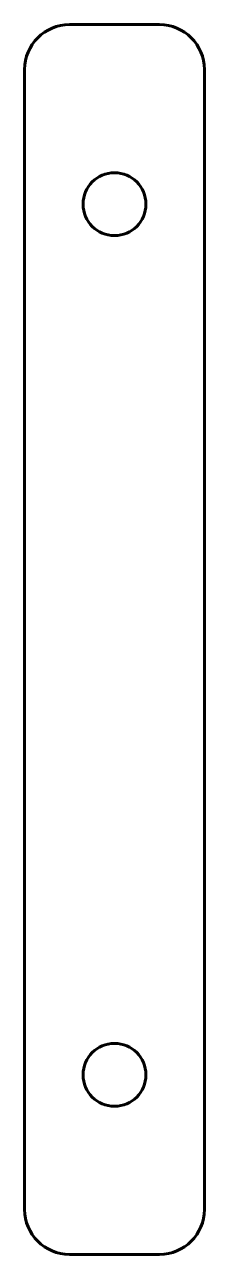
# Model space of a CAD drawing. Header units: millimetres. Extents: x 0 to 40, y 0 to 274.
import ezdxf

# ---------------------------------------------------------------- set-up
doc = ezdxf.new("R2010")
doc.units = ezdxf.units.MM
doc.linetypes.add('K5LT32769', pattern=[0])

msp = doc.modelspace()

# ---------------------------------------------------------------- linework, layer by layer
at = {"color": 150, "linetype": 'K5LT32769', "lineweight": 60, "true_color": 0x007fff}
for p, q in [((10, 274), (30, 274)), ((0, 10), (0, 264)), ((40, 264), (40, 10)), ((30, 0), (10, 0))]:
    msp.add_line(p, q, dxfattribs=at)
for centre in [(20, 234), (20, 40)]:
    msp.add_circle(centre, 7, dxfattribs=at)
for centre, start, end in [((10, 264), 90, 180), ((30, 264), 0, 90), ((10, 10), 180, 270), ((30, 10), 270, 0)]:
    msp.add_arc(centre, 10, start, end, dxfattribs=at)

doc.saveas('drawing.dxf')
